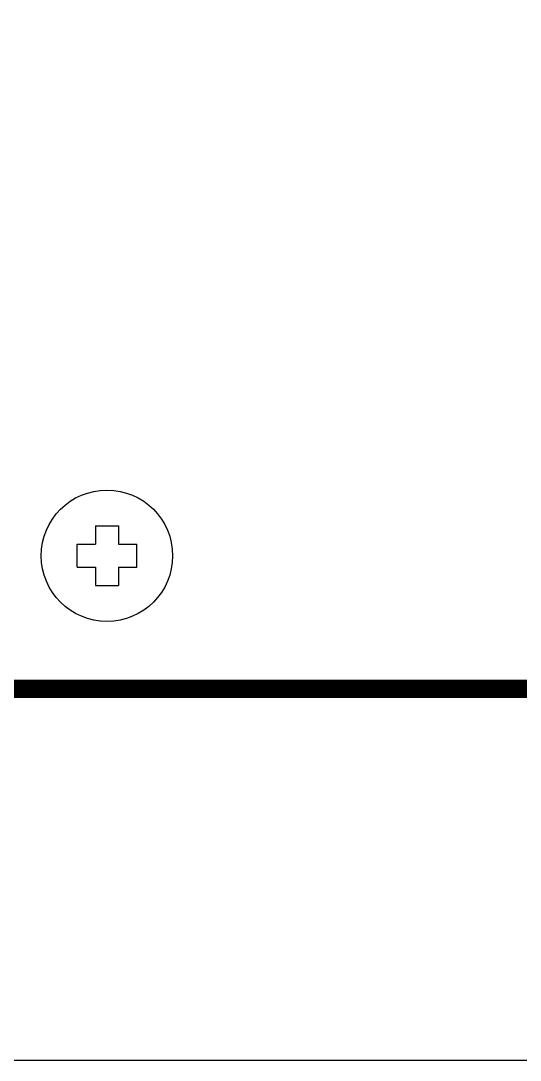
# Model space of a CAD drawing. Extents: x 1.8 to 21.6, y 5.9 to 11.2.
# Drawn here: x 11.562 to 12.651, y 6.3 to 8.566 of the extents above; entities that cross this region are included whole.
import ezdxf

# ---------------------------------------------------------------- set-up
doc = ezdxf.new("R2010")
doc.units = 0
doc.header["$LTSCALE"] = 1.21
doc.header["$MEASUREMENT"] = 0
doc.layers.get('0').update_dxf_attribs({"linetype": 'CONTINUOUS'})

msp = doc.modelspace()

# ---------------------------------------------------------------- linework, layer by layer
at = {"linetype": 'CONTINUOUS'}
for p, q in [((11.725, 7.4651), (11.775, 7.4651)), ((11.725, 7.4651), (11.725, 7.425)), ((11.775, 7.4651), (11.775, 7.425)), ((11.6849, 7.425), (11.725, 7.425)), ((11.6849, 7.375), (11.6849, 7.425)), ((11.775, 7.425), (11.8151, 7.425)), ((11.8151, 7.375), (11.8151, 7.425)), ((11.6849, 7.375), (11.725, 7.375)), ((11.725, 7.375), (11.725, 7.3349)), ((11.775, 7.375), (11.775, 7.3349)), ((11.775, 7.375), (11.8151, 7.375)), ((11.725, 7.3349), (11.775, 7.3349))]:
    msp.add_line(p, q, dxfattribs=at)
msp.add_line((2, 6.3), (21.5, 6.3))
at = {"const_width": 0.04}
msp.add_lwpolyline([(3.09, 10.39), (20.41, 10.39, -0.414214), (20.49, 10.31), (20.49, 7.19, -0.414214), (20.41, 7.11), (3.09, 7.11, -0.414214), (3.01, 7.19), (3.01, 10.31, -0.414214)], format="xyb", close=True, dxfattribs=at)
msp.add_circle((11.75, 7.4), 0.1432)

doc.saveas('drawing.dxf')
